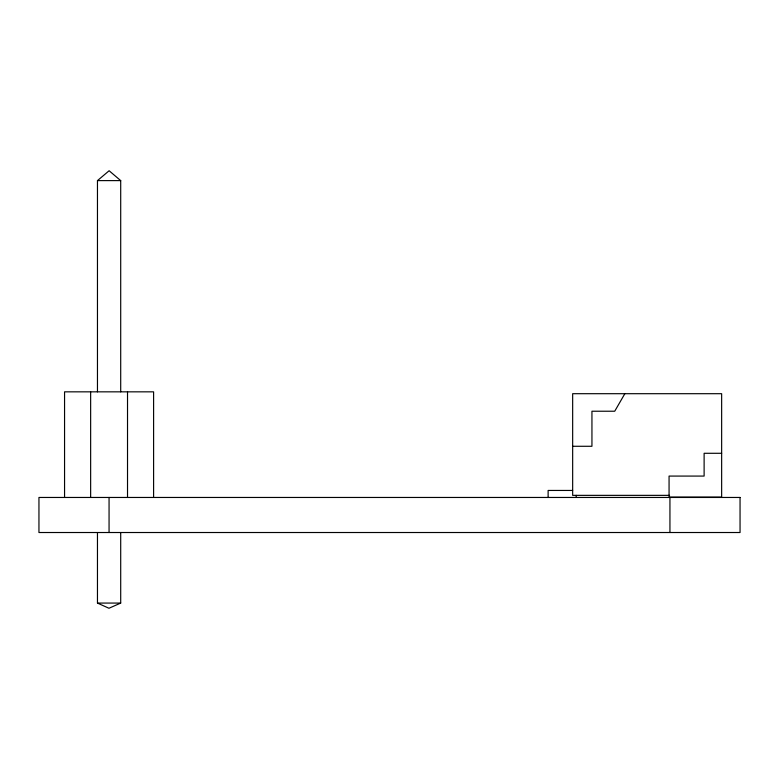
<?xml version="1.0" encoding="UTF-8"?>
<svg xmlns="http://www.w3.org/2000/svg" width="779" height="779" viewBox="0 0 779 779"><rect width="100%" height="100%" fill="white"/><g stroke="black" fill="none" stroke-linecap="round" stroke-linejoin="round"><path stroke-width="1.17" d="M624.846 393.697L614.728 411.224L591.943 411.224L591.943 446.279L572.662 446.279M97.463 391.837L97.463 180.611L109.118 170.747L120.706 180.611L120.706 391.837M120.706 532.661L120.706 603.073L108.953 608.253L97.463 603.073L97.463 532.661M97.463 180.611L120.706 180.611M721.646 453.29L704.119 453.29L704.119 476.076L669.064 476.076L669.064 497.109L721.646 497.109L721.646 393.697L572.662 393.697L572.662 495.356L669.56 495.356M572.662 490.449L548.124 490.449L548.124 497.46M97.463 603.073L120.706 603.073M669.94 497.46L669.94 532.515M576.168 495.356L576.168 497.46M153.599 497.46L153.599 391.837L64.56 391.837L64.56 497.46M127.522 391.837L127.522 497.46M109.06 497.46L109.06 532.515M90.646 391.837L90.646 497.46M740.05 497.46L38.95 497.46L38.95 532.515L740.05 532.515L740.05 497.46"/></g></svg>
